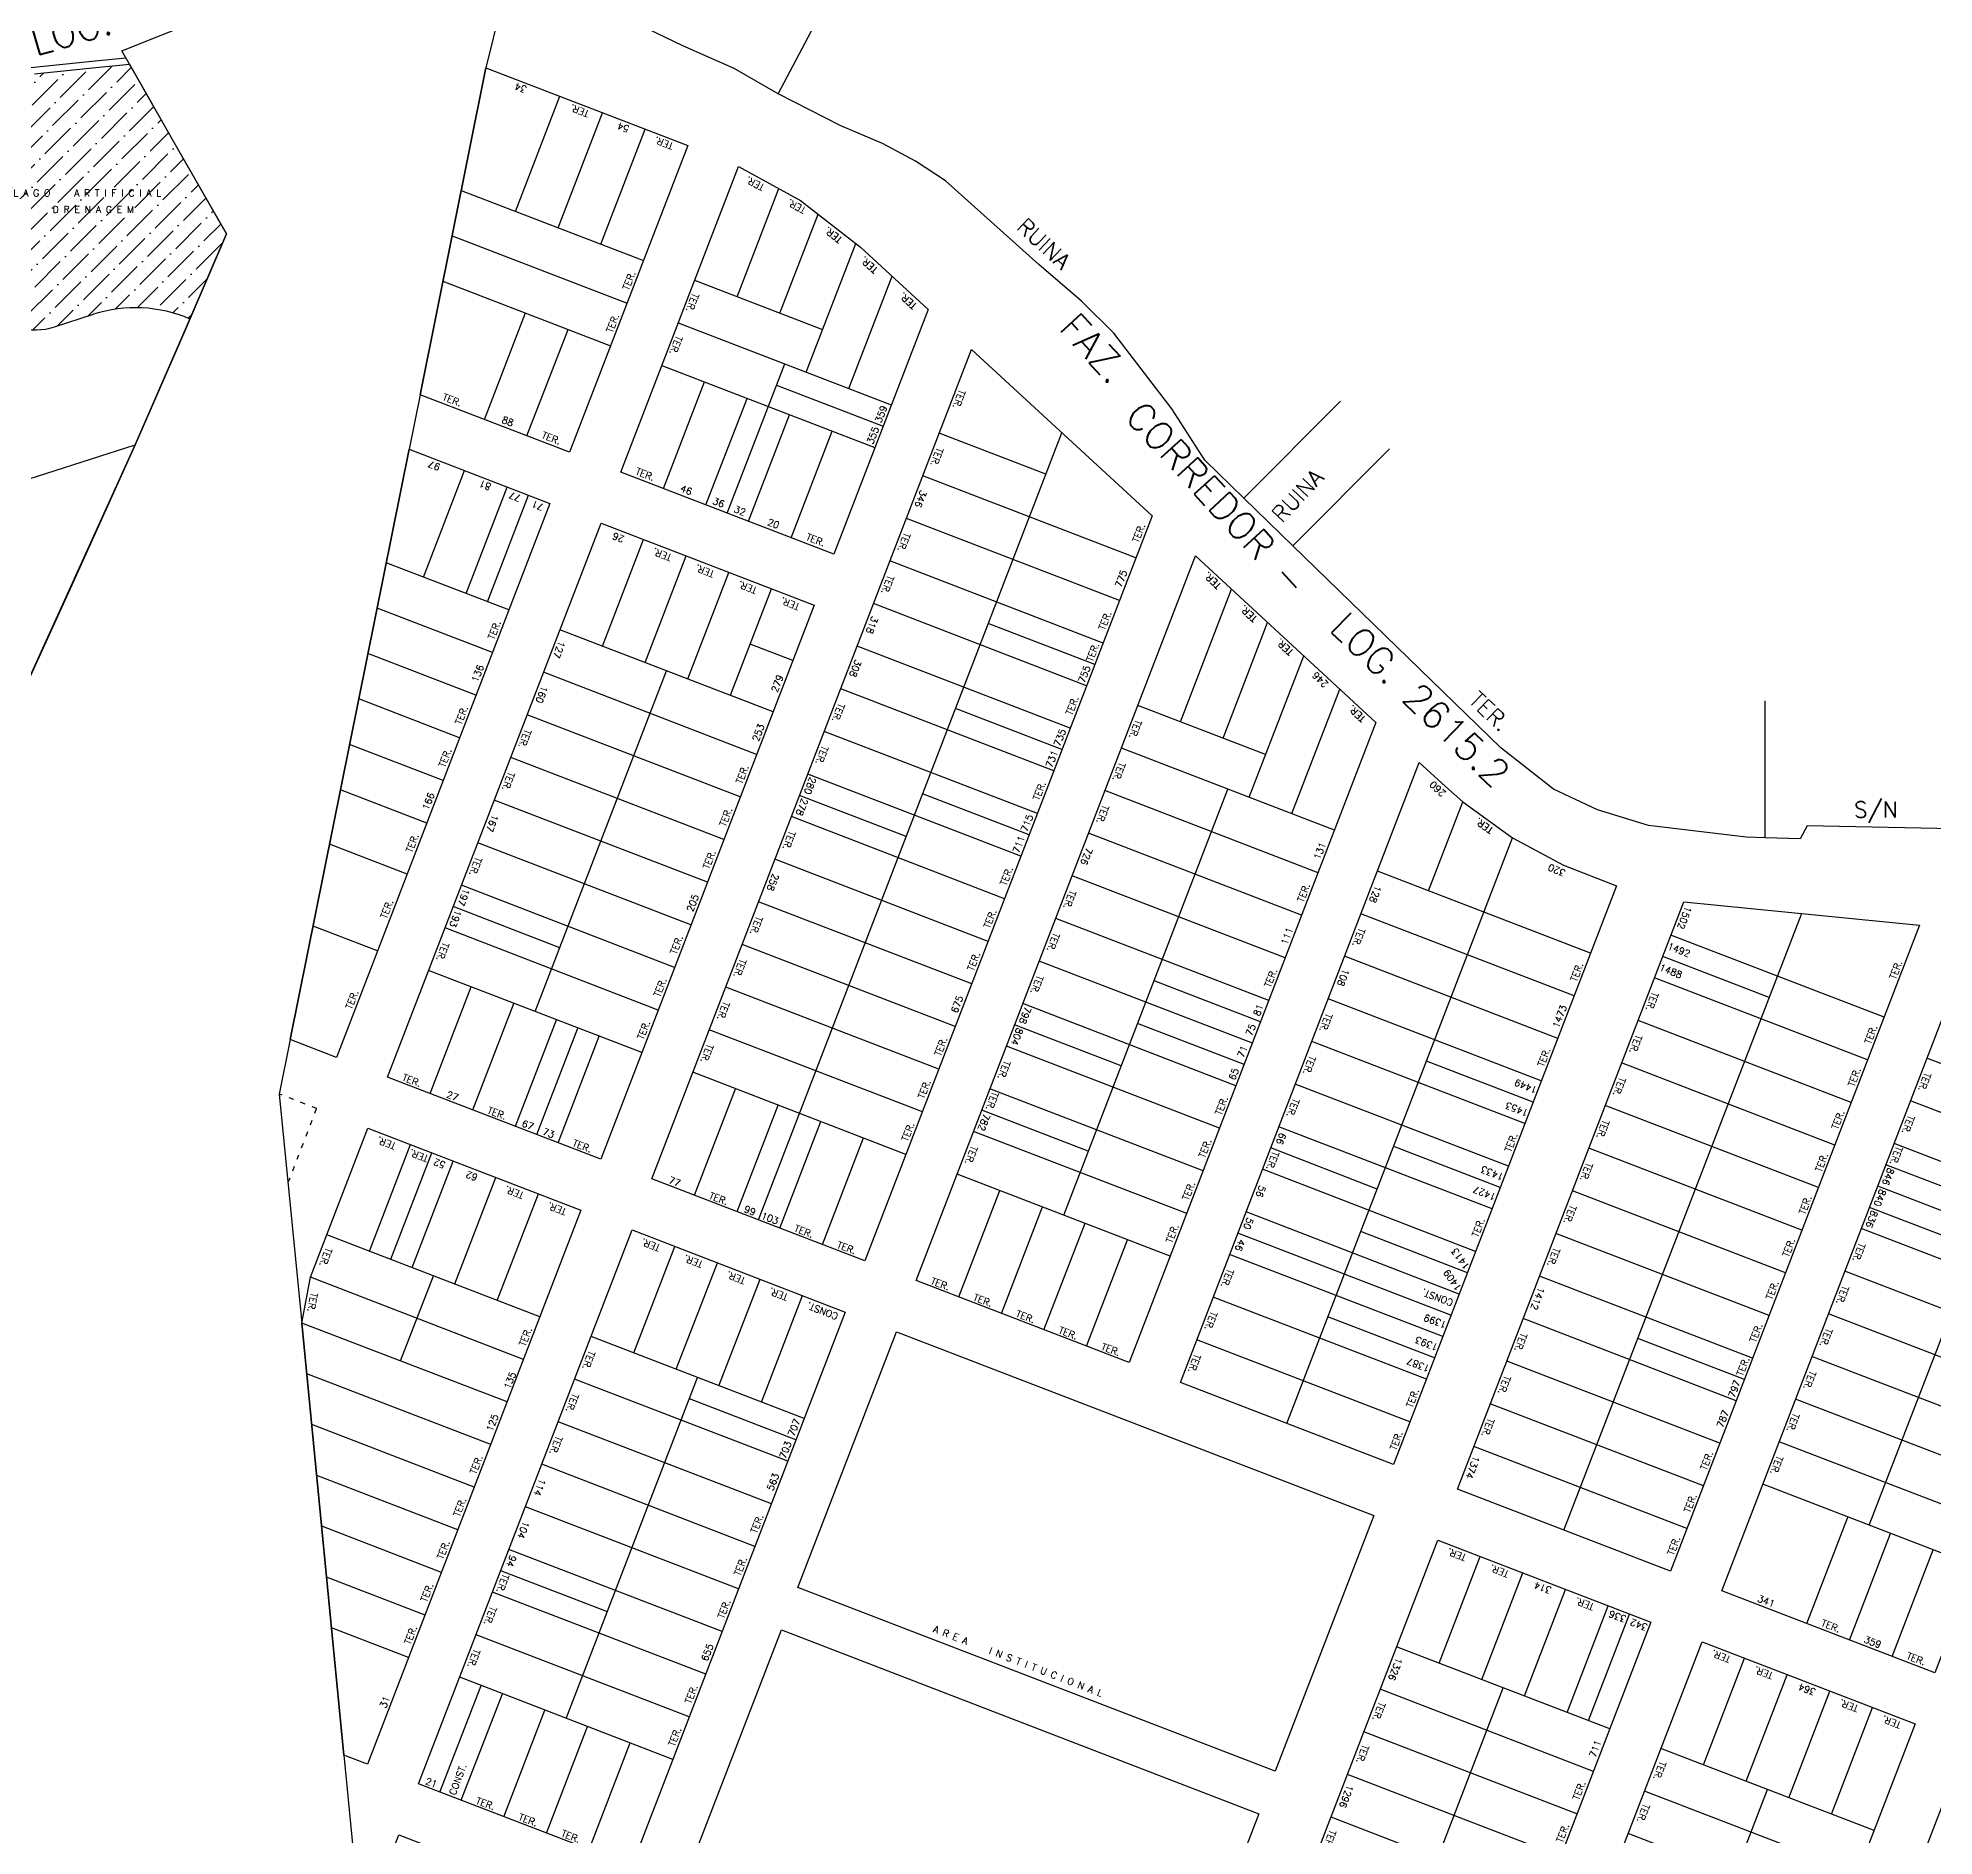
# Model space of a CAD drawing. Extents: x 714896 to 749292, y 8417558 to 8447149.
# Drawn here: x 742851.7 to 743266.8, y 8427299.5 to 8427693.3 of the extents above; entities that cross this region are included whole.
import ezdxf

# ---------------------------------------------------------------- set-up
doc = ezdxf.new("R2010")
doc.units = 0
doc.header["$MEASUREMENT"] = 0
doc.linetypes.add('ACAD_ISO03W100', pattern=[30, 12, -18])
for name, color, linetype in [('LOTE', 7, 'CONTINUOUS'), ('MEIO_FIO', 24, 'CONTINUOUS'), ('NUM-PORTA', 7, 'CONTINUOUS'), ('QUADRA', 6, 'CONTINUOUS'), ('REFERENCIA', 7, 'CONTINUOUS'), ('TEXTO', 7, 'CONTINUOUS'), ('TEXTODERUA', 3, 'CONTINUOUS')]:
    doc.layers.add(name, color=color, linetype=linetype)
doc.styles.add('ROMANS', font='ROMANS.SHX', dxfattribs={"height": 1.5})
doc.styles.add('ROMANS8', font='ROMANS.SHX', dxfattribs={"height": 8})

msp = doc.modelspace()

# ---------------------------------------------------------------- hatches: boundary and pattern name
at = {"layer": 'REFERENCIA'}
h = msp.add_hatch(dxfattribs=at)
h.set_pattern_fill('ANSI36,_O', color=256)
h.set_pattern_definition([(45.00000601, (0, 0), (1.6837973752, 6.1739262598), [7.9375, -1.5875, 0, -1.5875])])
h.paths.add_polyline_path([(742871.7, 8427687.56), (742850.89, 8427685.44, -0.114675), (742848.37, 8427672.09), (742838.2, 8427649.03, 0.646853), (742855.29, 8427630.05), (742863.85, 8427632.8, -0.1818), (742884.94, 8427631.76), (742892.92, 8427650.41)])
h.paths.add_polyline_path([(742880.48, 8427665.79), (742877.51, 8427670.99), (742874.82, 8427669.46), (742877.79, 8427664.25)], flags=24)
h.paths.add_polyline_path([(742849.73, 8427682.67), (742855.69, 8427683.28), (742855.38, 8427686.36), (742849.41, 8427685.75)], flags=9)

# ---------------------------------------------------------------- linework, layer by layer
at = {"layer": 'LOTE', "color": 7}
for p, q in [((743013.7, 8427681.05, 548.13), (743027.73, 8427707.56, 527.07)), ((742956.24, 8427655.33), (742965.95, 8427680.53)), ((742965.58, 8427651.74), (742975.29, 8427676.94)), ((742974.91, 8427648.14), (742984.61, 8427673.34)), ((742944.34, 8427659.92), (742984.24, 8427644.55)), ((743004.77, 8427636.64), (743013.89, 8427660.31)), ((743014.1, 8427633.05), (743022.46, 8427654.74)), ((742942.34, 8427649.97), (742980.64, 8427635.22)), ((743019.84, 8427620.12), (743030.7, 8427648.32)), ((742940.34, 8427640.03), (742977.05, 8427625.89)), ((742995.44, 8427640.24), (743023.43, 8427629.45)), ((743029.17, 8427616.52), (743038.65, 8427641.13)), ((742949.4, 8427609.75), (742958.39, 8427633.08)), ((742991.84, 8427630.9), (743038.5, 8427612.93)), ((742958.73, 8427606.15), (742967.72, 8427629.48)), ((743002.59, 8427589.26), (743015.17, 8427621.92)), ((742988.25, 8427621.57), (743034.9, 8427603.6)), ((742988.59, 8427594.65), (742997.58, 8427617.98)), ((742997.92, 8427591.05), (743006.91, 8427614.38)), ((743013.37, 8427617.25), (743036.7, 8427608.26)), ((743115.65, 8427592.55, 548.13), (743136.82, 8427613.8, 537.6)), ((743007.25, 8427587.46), (743016.24, 8427610.79)), ((743009.4, 8427434.46), (743075.81, 8427606.85)), ((743016.59, 8427583.86), (743025.57, 8427607.19)), ((743072.31, 8427597.76), (743048.98, 8427606.75)), ((742843.83, 8427594.86), (742872.99, 8427604.22)), ((743126.4, 8427582.1, 548.13), (743147.58, 8427603.35, 537.6)), ((742936.1, 8427575.22), (742945.09, 8427598.55)), ((743092.04, 8427579.44), (743045.38, 8427597.42)), ((742945.43, 8427571.63), (742954.42, 8427594.95)), ((742950.1, 8427569.83), (742959.08, 8427593.16)), ((743088.45, 8427570.11), (743041.79, 8427588.09)), ((742975.29, 8427560.12), (742984.28, 8427583.45)), ((742954.76, 8427568.03), (742927.92, 8427578.37)), ((742984.62, 8427556.53), (742993.61, 8427579.86)), ((742993.95, 8427552.93), (743002.94, 8427576.26)), ((743084.85, 8427560.78), (743038.19, 8427578.76)), ((743003.29, 8427549.34), (743012.27, 8427572.67)), ((743101.79, 8427543.54), (743112.97, 8427572.57)), ((742951.17, 8427558.7), (742925.91, 8427568.43)), ((743081.26, 8427551.45), (743034.6, 8427569.42)), ((743083.05, 8427556.12), (743059.73, 8427565.1)), ((743111.12, 8427539.95), (743120.88, 8427565.28)), ((743012.62, 8427545.74), (742965.96, 8427563.72)), ((743016.93, 8427556.94), (743007.6, 8427560.54)), ((743077.66, 8427542.12), (743031, 8427560.09)), ((742947.57, 8427549.37), (742923.91, 8427558.48)), ((743116.85, 8427527.02), (743128.78, 8427557.99)), ((742960.53, 8427480.08), (742989.29, 8427554.73)), ((743009.02, 8427536.41), (742962.36, 8427554.39)), ((742943.98, 8427540.04), (742921.91, 8427548.54)), ((743074.07, 8427532.79), (743027.41, 8427550.76)), ((743126.19, 8427523.43), (743136.69, 8427550.69)), ((743229.81, 8427518.15, 548.13), (743229.78, 8427548.15, 537.6)), ((743005.43, 8427527.08), (742958.77, 8427545.05)), ((743075.86, 8427537.45), (743052.54, 8427546.44)), ((743120.45, 8427536.35), (743092.45, 8427547.14)), ((743070.47, 8427523.46), (743023.81, 8427541.43)), ((742940.38, 8427530.7), (742919.9, 8427538.59)), ((743001.83, 8427517.75), (742955.17, 8427535.72)), ((743135.52, 8427519.83), (743088.86, 8427537.8)), ((743066.88, 8427514.12), (743020.22, 8427532.1)), ((742936.79, 8427521.37), (742917.9, 8427528.65)), ((743041.75, 8427518.44), (743018.42, 8427527.43)), ((743068.67, 8427518.79), (743045.35, 8427527.78)), ((743076.24, 8427435.5), (743112.19, 8427528.82)), ((743131.92, 8427510.5), (743085.26, 8427528.47)), ((742998.24, 8427508.42), (742951.58, 8427526.39)), ((743063.28, 8427504.79), (743016.63, 8427522.77)), ((743156.12, 8427506.54), (743163.62, 8427526.03)), ((743128.33, 8427501.17), (743081.67, 8427519.14)), ((743125.11, 8427389.89), (743174.51, 8427518.13)), ((742932.47, 8427510.18), (742915.5, 8427516.71)), ((742994.64, 8427499.09), (742947.99, 8427517.06)), ((743059.69, 8427495.46), (743013.03, 8427513.43)), ((743191.58, 8427492.88), (743144.92, 8427510.85)), ((742991.05, 8427489.75), (742944.39, 8427507.73)), ((743124.73, 8427491.84), (743078.08, 8427509.81)), ((742965.92, 8427494.07), (742942.59, 8427503.06)), ((743056.09, 8427486.13), (743009.44, 8427504.1)), ((743187.98, 8427483.55), (743141.32, 8427501.52)), ((742926, 8427493.38), (742911.89, 8427498.81)), ((742987.45, 8427480.42), (742940.8, 8427498.4)), ((743121.14, 8427482.5), (743074.48, 8427500.48)), ((743185.76, 8427366.52), (743237.74, 8427501.44)), ((743052.5, 8427476.8), (743005.84, 8427494.77)), ((743255.83, 8427478.84), (743209.17, 8427496.82)), ((742983.86, 8427471.09), (742937.2, 8427489.06)), ((743117.54, 8427473.17), (743070.89, 8427491.15)), ((743184.39, 8427474.21), (743137.73, 8427492.19)), ((743230.7, 8427483.16), (743207.37, 8427492.15)), ((742937.55, 8427462.14), (742946.53, 8427485.47)), ((743048.9, 8427467.47), (743002.25, 8427485.44)), ((743119.34, 8427477.84), (743096.01, 8427486.83)), ((743252.23, 8427469.51), (743205.57, 8427487.48)), ((742946.88, 8427458.55), (742955.86, 8427481.88)), ((743113.95, 8427463.84), (743067.29, 8427481.82)), ((743180.79, 8427464.88), (743134.13, 8427482.86)), ((742956.21, 8427454.95), (742965.2, 8427478.28)), ((743088.82, 8427468.16), (743065.49, 8427477.15)), ((743115.75, 8427468.51), (743092.42, 8427477.49)), ((743248.64, 8427460.18), (743201.98, 8427478.15)), ((742960.87, 8427453.15), (742969.86, 8427476.48)), ((742965.54, 8427451.36), (742974.53, 8427474.69)), ((743045.31, 8427458.13), (742998.65, 8427476.11)), ((743110.35, 8427454.51), (743063.7, 8427472.48)), ((743177.2, 8427455.55), (743130.54, 8427473.52)), ((743178.99, 8427460.22), (743155.66, 8427469.2)), ((743245.04, 8427450.85), (743198.38, 8427468.82)), ((743252.61, 8427367.56), (743292.15, 8427470.21)), ((743311.88, 8427451.89), (743265.23, 8427469.86)), ((743041.71, 8427448.8), (742995.06, 8427466.78)), ((743173.6, 8427446.22), (743126.94, 8427464.19)), ((742995.4, 8427439.85), (743004.39, 8427463.18)), ((743106.76, 8427445.18), (743060.1, 8427463.15)), ((743308.29, 8427442.56), (743261.63, 8427460.53)), ((743004.73, 8427436.26), (743013.72, 8427459.59)), ((743014.06, 8427432.66), (743023.05, 8427455.99)), ((743081.63, 8427449.5), (743058.3, 8427458.49)), ((743241.45, 8427441.52), (743194.79, 8427459.49)), ((743023.4, 8427429.07), (743032.38, 8427452.4)), ((743103.16, 8427435.85), (743056.51, 8427453.82)), ((743170.01, 8427436.89), (743123.35, 8427454.86)), ((742924.24, 8427427.61), (742933.23, 8427450.94)), ((742928.91, 8427425.82), (742937.9, 8427449.15)), ((743144.88, 8427441.21), (743121.55, 8427450.2)), ((743171.8, 8427441.55), (743148.48, 8427450.54)), ((743237.85, 8427432.18), (743191.19, 8427450.16)), ((743304.69, 8427433.23), (743258.04, 8427451.2)), ((742933.58, 8427424.02), (742942.56, 8427447.35)), ((742942.91, 8427420.42), (742951.89, 8427443.75)), ((743099.57, 8427426.52), (743052.91, 8427444.49)), ((743166.41, 8427427.56), (743119.75, 8427445.53)), ((743279.57, 8427437.55), (743256.24, 8427446.53)), ((742952.24, 8427416.83), (742961.23, 8427440.16)), ((743053.26, 8427417.57), (743062.24, 8427440.89)), ((743234.26, 8427422.85), (743187.6, 8427440.83)), ((743301.1, 8427423.89), (743254.44, 8427441.87)), ((743062.59, 8427413.97), (743071.57, 8427437.3)), ((743162.82, 8427418.22), (743116.16, 8427436.2)), ((743275.97, 8427428.22), (743252.64, 8427437.2)), ((742961.57, 8427413.24), (742914.91, 8427431.21)), ((743071.92, 8427410.38), (743080.91, 8427433.7)), ((743161.02, 8427413.56), (743114.36, 8427431.53)), ((743164.61, 8427422.89), (743141.29, 8427431.88)), ((743230.66, 8427413.52), (743184, 8427431.5)), ((743297.5, 8427414.56), (743250.85, 8427432.54)), ((742982.1, 8427405.33), (742991.09, 8427428.66)), ((743081.25, 8427406.78), (743090.24, 8427430.11)), ((743159.22, 8427408.89), (743112.56, 8427426.87)), ((742991.43, 8427401.73), (743000.42, 8427425.06)), ((743293.91, 8427405.23), (743247.25, 8427423.21)), ((742957.98, 8427403.9), (742911.32, 8427421.88)), ((742931.05, 8427403.56), (742938.24, 8427422.22)), ((743000.76, 8427398.14), (743009.75, 8427421.47)), ((743227.07, 8427404.19), (743180.41, 8427422.16)), ((743010.09, 8427394.54), (743019.08, 8427417.87)), ((743155.63, 8427399.56), (743108.97, 8427417.54)), ((742954.38, 8427394.57), (742909.47, 8427411.87)), ((743157.42, 8427404.23), (743134.1, 8427413.21)), ((743223.47, 8427394.86), (743176.81, 8427412.83)), ((743290.31, 8427395.9), (743243.66, 8427413.87)), ((743019.43, 8427390.95), (742972.77, 8427408.92)), ((743152.03, 8427390.23), (743105.38, 8427408.2)), ((743225.27, 8427399.52), (743201.94, 8427408.51)), ((743219.88, 8427385.53), (743173.22, 8427403.5)), ((743286.72, 8427386.57), (743240.06, 8427404.54)), ((742950.79, 8427385.24), (742910.55, 8427400.74)), ((742967.34, 8427325.28), (742996.1, 8427399.93)), ((743015.83, 8427381.62), (742969.17, 8427399.59)), ((743017.63, 8427386.28), (742994.3, 8427395.27)), ((743216.28, 8427376.2), (743169.62, 8427394.17)), ((743283.12, 8427377.24), (743236.47, 8427395.21)), ((742947.19, 8427375.91), (742911.63, 8427389.61)), ((743012.24, 8427372.28), (742965.58, 8427390.26)), ((743279.53, 8427367.9), (743232.87, 8427385.88)), ((743212.69, 8427366.86), (743166.03, 8427384.84)), ((742943.6, 8427366.58), (742912.71, 8427378.48)), ((743008.64, 8427362.95), (742961.98, 8427380.93)), ((743275.94, 8427358.57), (743229.28, 8427376.55)), ((743005.05, 8427353.62), (742958.39, 8427371.6)), ((743238.95, 8427346.03), (743247.94, 8427369.36)), ((742940, 8427357.25), (742913.79, 8427367.34)), ((743248.29, 8427342.43), (743257.27, 8427365.76)), ((743001.45, 8427344.29), (742954.79, 8427362.26)), ((743158.47, 8427337.38), (743167.45, 8427360.71)), ((743257.62, 8427338.84), (743266.6, 8427362.17)), ((742976.33, 8427348.61), (742953, 8427357.6)), ((743167.8, 8427333.79), (743176.78, 8427357.12)), ((742936.41, 8427347.91), (742914.87, 8427356.21)), ((742997.86, 8427334.96), (742951.2, 8427352.93)), ((743177.13, 8427330.2), (743186.12, 8427353.52)), ((743186.46, 8427326.6), (743195.45, 8427349.93)), ((743191.13, 8427324.8), (743200.11, 8427348.13)), ((742932.81, 8427338.58), (742915.95, 8427345.08)), ((742994.26, 8427325.63), (742947.6, 8427343.6)), ((743195.79, 8427323.01), (743149.13, 8427340.98)), ((743216.32, 8427315.1), (743225.31, 8427338.43)), ((742939.69, 8427309.14), (742948.68, 8427332.47)), ((742990.67, 8427316.3), (742944.01, 8427334.27)), ((743134.72, 8427234.01), (743172.46, 8427331.99)), ((743192.2, 8427313.67), (743145.54, 8427331.65)), ((743225.65, 8427311.5), (743234.64, 8427334.83)), ((742944.35, 8427307.35), (742953.34, 8427330.67)), ((743234.98, 8427307.91), (743243.97, 8427331.24)), ((743244.32, 8427304.31), (743253.3, 8427327.64)), ((742953.69, 8427303.75), (742962.67, 8427327.08)), ((742963.02, 8427300.16), (742972, 8427323.48)), ((742972.35, 8427296.56), (742981.34, 8427319.89)), ((743188.6, 8427304.34), (743141.94, 8427322.32)), ((743253.65, 8427300.72), (743206.99, 8427318.69)), ((743185.01, 8427295.01), (743138.35, 8427312.99)), ((743192.57, 8427211.72), (743230.32, 8427309.7)), ((743250.05, 8427291.39), (743203.4, 8427309.36)), ((743181.41, 8427285.68), (743134.76, 8427303.65)), ((743246.46, 8427282.05), (743199.8, 8427300.03))]:
    msp.add_line(p, q, dxfattribs=at)
at = {"layer": 'LOTE', "color": 7, "linetype": 'ACAD_ISO03W100', "ltscale": 0.09}
msp.add_lwpolyline([(742906.48, 8427442.69), (742912.7, 8427458.85), (742904.48, 8427462.02)], dxfattribs=at)
at = {"layer": 'MEIO_FIO'}
msp.add_lwpolyline([(742794.87, 8427616.45), (742804.15, 8427637.49), (742799.58, 8427639.51), (742817.94, 8427681.15), (742818.15, 8427681.57), (742818.4, 8427681.95), (742818.65, 8427682.26), (742818.98, 8427682.59), (742819.29, 8427682.86), (742819.6, 8427683.08), (742819.95, 8427683.28), (742820.32, 8427683.45), (742820.72, 8427683.6), (742821.06, 8427683.69), (742821.47, 8427683.76), (742826.25, 8427684.32), (742835.15, 8427685.34), (742850.74, 8427686.93), (742864.21, 8427688.3), (742870.88, 8427688.98)], dxfattribs=at)
at = {"layer": 'QUADRA', "color": 6}
for points in [[(742842.62, 8427537.47), (742872.99, 8427604.22), (742884.94, 8427631.76), (742892.92, 8427650.41), (742883.54, 8427666.83), (742871.7, 8427687.56), (742870.02, 8427690.5), (742896.27, 8427700.9)], [(743270.97, 8427520.11), (743239, 8427520.74), (743237.48, 8427517.93), (743229.81, 8427518.15), (743225.67, 8427518.27), (743204.25, 8427520.85), (743193.11, 8427524.28), (743183.47, 8427528.79), (743171.95, 8427537.81), (743126.4, 8427582.1), (743115.65, 8427592.55), (743107.13, 8427600.82), (743099.94, 8427612.06), (743087.23, 8427628.67), (743080.1, 8427635.66), (743070.79, 8427643.67), (743050.36, 8427662.02), (743043.81, 8427666.33), (743036.56, 8427670.22), (743027.43, 8427674.03), (743013.7, 8427681.05), (743004.11, 8427686.63), (742992.89, 8427691.61), (742973.62, 8427700.85)], [(742952.92, 8427699.74), (742949.75, 8427686.77), (742935.33, 8427615.17), (742932.92, 8427603.23), (742906.88, 8427473.95), (742904.48, 8427462.02), (742909.47, 8427411.87), (742918.66, 8427317.25), (742922.44, 8427278.28), (742926.66, 8427234.8), (742899.41, 8427172.49), (742899.41, 8427172.49), (742863.51, 8427186.32), (742680.24, 8427175.26)]]:
    msp.add_lwpolyline(points, dxfattribs=at)
at = {"layer": 'QUADRA'}
msp.add_lwpolyline([(742850.89, 8427685.44), (742864.36, 8427686.81), (742871.7, 8427687.56), (742881.74, 8427669.97), (742892.92, 8427650.41), (742883.9, 8427629.33), (742872.99, 8427604.22), (742859.06, 8427573.49), (742842.62, 8427537.47)], dxfattribs=at)
at = {"layer": 'QUADRA', "color": 6}
for points in [[(742949.75, 8427686.77), (742993.94, 8427669.74), (742968.06, 8427602.56), (742935.33, 8427615.17), (742949.75, 8427686.77)], [(742979.26, 8427598.24), (743005.04, 8427665.16), (743018.64, 8427657.71), (743031.74, 8427647.5), (743046.55, 8427633.84), (743025.92, 8427580.27), (742979.26, 8427598.24)], [(742986.07, 8427443.45), (743056.04, 8427625.09), (743095.58, 8427588.62), (743032.73, 8427425.47), (742986.07, 8427443.45)], [(742932.92, 8427603.23), (742963.75, 8427591.36), (742917.02, 8427470.05), (742906.88, 8427473.95), (742932.92, 8427603.23)], [(742928.21, 8427465.74), (742974.95, 8427587.05), (743021.6, 8427569.07), (742974.87, 8427447.76), (742928.21, 8427465.74)], [(743105.06, 8427579.87), (743144.6, 8427543.4), (743090.58, 8427403.19), (743043.92, 8427421.16), (743105.06, 8427579.87)], [(743197.24, 8427507.59), (743148.44, 8427380.9), (743101.78, 8427398.87), (743154.09, 8427534.65), (743159.81, 8427529.37), (743163.62, 8427526.03), (743174.51, 8427518.13), (743185.64, 8427512.11), (743197.24, 8427507.59)], [(743263.58, 8427498.97), (743209.09, 8427357.53), (743162.44, 8427375.51), (743211.97, 8427504.1), (743263.58, 8427498.97)], [(743325.42, 8427487.02), (743266.95, 8427335.24), (743220.29, 8427353.22), (743275.98, 8427497.78), (743281.01, 8427497.3), (743295.35, 8427495.22), (743309.48, 8427491.76), (743325.42, 8427487.02)], [(742909.47, 8427411.87), (742911.32, 8427421.88), (742923.9, 8427454.54), (742970.56, 8427436.56), (742923.83, 8427315.25), (742918.66, 8427317.25), (742909.47, 8427411.87)]]:
    msp.add_lwpolyline(points, close=True, dxfattribs=at)
at = {"layer": 'QUADRA', "linetype": 'CONTINUOUS'}
for points in [[(742981.68, 8427292.97), (742935.02, 8427310.94), (742981.76, 8427432.25), (743028.41, 8427414.28), (742981.68, 8427292.97)], [(743122.56, 8427313.71), (743018.04, 8427353.97), (743039.61, 8427409.96), (743144.12, 8427369.7), (743122.56, 8427313.71)], [(743204.78, 8427346.33), (743158.05, 8427225.02), (743111.39, 8427243), (743158.12, 8427364.31), (743204.78, 8427346.33)], [(743118.96, 8427304.38), (743097.39, 8427248.39), (742992.88, 8427288.65), (743014.45, 8427344.64), (743118.96, 8427304.38)], [(743262.63, 8427324.05), (743215.9, 8427202.74), (743169.24, 8427220.71), (743215.98, 8427342.02), (743262.63, 8427324.05)], [(743320.49, 8427301.76), (743273.76, 8427180.45), (743227.1, 8427198.42), (743273.83, 8427319.73), (743320.49, 8427301.76)], [(742930.71, 8427299.74), (742977.37, 8427281.77), (742930.63, 8427160.46), (742899.41, 8427172.49), (742926.66, 8427234.8), (742922.44, 8427278.28), (742930.71, 8427299.74)]]:
    msp.add_lwpolyline(points, close=True, dxfattribs=at)
at = {"layer": 'REFERENCIA'}
msp.add_line((742855.29, 8427630.05), (742863.82, 8427632.79), dxfattribs=at)
for centre, radius, start, end in [((742851.01, 8427643.38), 14, 156.2071, 287.7948), ((742873.01, 8427604.23), 30, 66.5794, 107.8447)]:
    msp.add_arc(centre, radius, start, end, dxfattribs=at)

# ---------------------------------------------------------------- texts
at = {"layer": 'NUM-PORTA', "color": 7, "style": 'ROMANS'}
for s, height, rotation, p in [('34', 1.5, 158.8395, (742958.82, 8427682.61, 272.47)), ('54', 1.5, 158.8395, (742981.27, 8427673.96, 272.47)), ('88', 1.5, 338.8395, (742953.06, 8427609.11, 272.47)), ('359', 1.5, 68.8395, (743036.27, 8427608.86, 272.47)), ('355', 1.5, 68.8395, (743034.47, 8427604.2, 272.47)), ('97', 1.5, 158.8395, (742939.89, 8427599.88, 272.47)), ('81', 1.5, 158.8395, (742951.04, 8427595.59, 272.47)), ('77', 1.5, 158.8395, (742957.57, 8427593.07, 272.47)), ('46', 1.5, 338.8395, (742992.14, 8427594.06, 272.47)), ('346', 1.5, 249.3058, (743044.92, 8427594.43, 272.47)), ('71', 1.5, 158.8395, (742962.55, 8427591.15, 272.47)), ('36', 1.5, 338.8395, (742999.22, 8427591.33, 272.47)), ('32', 1.5, 338.8395, (743003.87, 8427589.54, 272.47)), ('26', 1.5, 158.8395, (742980.21, 8427584.12, 272.47)), ('20', 1.5, 338.8395, (743011.22, 8427586.71, 272.47)), ('775', 1.5, 68.8395, (743088.82, 8427572.81, 272.47)), ('318', 1.5, 249.3058, (743034.27, 8427566.8, 272.47)), ('127', 1.5, 249.3058, (742965.74, 8427561.4, 272.47)), ('136', 1.5, 68.8395, (742947.95, 8427552.07, 272.47)), ('308', 1.5, 249.3058, (743030.62, 8427557.32, 272.47)), ('755', 1.5, 68.8395, (743080.76, 8427551.9, 272.47)), ('279', 1.5, 68.8395, (743013.54, 8427549.88, 272.47)), ('246', 1.5, 136.0658, (743134.31, 8427551.95, 272.47)), ('160', 1.5, 249.3058, (742961.96, 8427551.57, 272.47)), ('253', 1.5, 68.8395, (743009.4, 8427539.11, 272.47)), ('735', 1.5, 68.8395, (743075.41, 8427538.01, 272.47)), ('731', 1.5, 68.8395, (743073.62, 8427533.35, 272.47)), ('280', 1.5, 249.3058, (743020.71, 8427531.6, 272.47)), ('166', 1.5, 68.8395, (742937.16, 8427524.07, 272.47)), ('278', 1.5, 249.3058, (743018.92, 8427526.93, 272.47)), ('260', 1.5, 136.9611, (743160.02, 8427528.07, 272.47)), ('S/N', 3.5, 359.8578, (743249.24, 8427522.57)), ('167', 1.5, 249.3058, (742951.12, 8427523.4, 272.47)), ('715', 1.5, 68.8395, (743068.2, 8427519.28, 272.47)), ('711', 1.5, 68.8395, (743066.4, 8427514.62, 272.47)), ('726', 1.5, 249.3058, (743081.21, 8427516.15, 272.47)), ('131', 1.5, 68.8395, (743132.3, 8427513.2, 272.47)), ('258', 1.5, 249.3058, (743012.57, 8427510.45, 272.47)), ('320', 1.5, 156.9911, (743186.23, 8427510.97, 272.47)), ('197', 1.5, 249.3058, (742944.86, 8427507.17, 272.47)), ('128', 1.5, 249.3058, (743144.45, 8427507.86, 272.47)), ('193', 1.5, 249.3058, (742943.06, 8427502.5, 272.47)), ('205', 1.5, 68.8395, (742995.02, 8427501.79, 272.47)), ('1502', 1.5, 249.3058, (743212.35, 8427503.3, 272.47)), ('111', 1.5, 68.8395, (743125.11, 8427494.54, 272.47)), ('1492', 1.5, 338.8988, (743208.27, 8427493.81, 272.47)), ('1488', 1.5, 338.8988, (743206.48, 8427489.15, 272.47)), ('108', 1.5, 249.3058, (743137.41, 8427489.58, 272.47)), ('675', 1.5, 68.8395, (743052.92, 8427479.61, 272.47)), ('798', 1.5, 249.3058, (743067.79, 8427481.32, 272.47)), ('81', 1.5, 68.8395, (743119.1, 8427478.93, 272.47)), ('1473', 1.5, 69.3058, (743184.61, 8427476.32, 272.47)), ('75', 1.5, 68.8395, (743117.43, 8427474.6, 272.47)), ('804', 1.5, 249.3058, (743065.99, 8427476.65, 272.47)), ('71', 1.5, 68.8395, (743115.6, 8427469.85, 272.47)), ('65', 1.5, 68.8395, (743113.7, 8427464.91, 272.47)), ('1449', 1.5, 158.3898, (743180.06, 8427463.48, 272.47)), ('27', 1.5, 339.3058, (742940.96, 8427461.33, 272.47)), ('1453', 1.5, 158.3898, (743178.11, 8427458.43, 272.47)), ('67', 1.5, 339.3058, (742957.45, 8427454.98, 272.47)), ('782', 1.5, 249.3058, (743058.77, 8427457.91, 272.47)), ('73', 1.5, 339.3058, (742961.99, 8427453.23, 272.47)), ('66', 1.5, 249.3058, (743123.59, 8427453.7, 272.47)), ('52', 1.5, 158.8395, (742941.04, 8427447.03, 272.47)), ('62', 1.5, 158.8395, (742948.12, 8427444.3, 272.47)), ('77', 1.5, 339.3058, (742989.58, 8427442.6, 272.47)), ('1433', 1.5, 158.3898, (743172.72, 8427444.43, 272.47)), ('846', 1.5, 249.3058, (743256.72, 8427446, 272.47)), ('56', 1.5, 249.3058, (743119.14, 8427442.16, 272.47)), ('1427', 1.5, 158.3898, (743171.03, 8427440.04, 272.47)), ('840', 1.5, 249.3058, (743254.92, 8427441.33, 272.47)), ('99', 1.5, 339.3058, (743006.09, 8427436.24, 272.47)), ('103', 1.5, 339.3058, (743009.86, 8427434.79, 272.47)), ('836', 1.5, 249.3058, (743253.12, 8427436.67, 272.47)), ('50', 1.5, 249.3058, (743116.42, 8427435.1, 272.47)), ('46', 1.5, 249.3058, (743114.59, 8427430.34, 272.47)), ('1413', 1.5, 125.5028, (743165.23, 8427424.25, 272.47)), ('1409', 1.5, 125.5028, (743163.44, 8427419.58, 272.47)), ('1412', 1.5, 249.3058, (743180.22, 8427419.9, 272.47)), ('1399', 1.5, 159.5918, (743160.22, 8427412.06, 272.47)), ('1393', 1.5, 158.3898, (743158.34, 8427407.11, 272.47)), ('1387', 1.5, 158.3898, (743156.54, 8427402.44, 272.47)), ('135', 1.48, 68.6166, (742955.01, 8427397.25, -272.47)), ('797', 1.5, 69.3058, (743223.08, 8427395.38, 272.47)), ('125', 1.5, 68.8395, (742951.16, 8427387.94, 272.47)), ('707', 1.5, 68.8395, (743017.2, 8427386.89, 272.47)), ('787', 1.5, 69.3058, (743220.56, 8427388.81, 272.47)), ('703', 1.5, 68.8395, (743015.32, 8427382.01, 272.47)), ('1374', 1.5, 249.3058, (743165.98, 8427382.92, 272.47)), ('114', 1.5, 249.3058, (742961.52, 8427377.94, 272.47)), ('563', 1.5, 68.8395, (743012.61, 8427374.98, 272.47)), ('104', 1.5, 249.3058, (742957.92, 8427368.61, 272.47)), ('94', 1.5, 249.3058, (742955.06, 8427361.17, 272.47)), ('314', 1.5, 159.3058, (743183.19, 8427353.92, 272.47)), ('341', 1.5, 339.3058, (743227.98, 8427350.94, 272.47)), ('336', 1.5, 159.3058, (743199.55, 8427347.62, 272.47)), ('342', 1.5, 159.3058, (743204.22, 8427345.82, 272.47)), ('655', 1.5, 68.8395, (742998.23, 8427337.66, 272.47)), ('359', 1.5, 339.3058, (743251.27, 8427341.97, 272.47)), ('1326', 1.5, 249.3058, (743149.06, 8427338.74, 272.47)), ('364', 1.5, 159.3058, (743241.04, 8427331.63, 272.47)), ('31', 1.5, 68.8395, (742927.84, 8427327.4, 272.47)), ('711', 1.5, 69.3058, (743192.63, 8427316.58, 272.47)), ('21', 1.5, 339.3058, (742936.34, 8427310.94, 272.47)), ('1296', 1.5, 249.3058, (743138.33, 8427310.87, 272.47))]:
    msp.add_text(s, height=height, rotation=rotation, dxfattribs=at).set_placement(p)
at = {"layer": 'TEXTO', "color": 7, "style": 'ROMANS'}
for s, rotation, p in [('TER.', 158.8395, (742972.49, 8427677.34, 272.47)), ('TER.', 158.8395, (742990.94, 8427670.23, 272.47)), ('TER.', 151.9969, (743010.89, 8427661.09, 272.47)), ('TER.', 151.9969, (743019.98, 8427656.11, 272.47)), ('TER.', 141.0904, (743027.9, 8427649.43, 272.47)), ('TER.', 137.406, (743035.72, 8427642.73, 272.47)), ('TER.', 68.8395, (742981.02, 8427637.92, 272.47)), ('TER.', 248.8395, (742995.02, 8427637.57, 272.47)), ('TER.', 137.406, (743044.22, 8427634.88, 272.47)), ('TER.', 68.8395, (742977.42, 8427628.59, 272.47)), ('TER.', 248.8395, (742991.42, 8427628.24, 272.47)), ('TER.', 338.8395, (742940.11, 8427614.1, 272.47)), ('TER.', 249.3058, (743053.39, 8427616.42, 272.47)), ('TER.', 338.8395, (742961.83, 8427605.74, 272.47)), ('TER.', 249.3058, (743048.51, 8427603.76, 272.47)), ('TER.', 338.8395, (742982.35, 8427597.83, 272.47)), ('TER.', 338.8395, (743019.68, 8427583.45, 272.47)), ('TER.', 249.3058, (743041.32, 8427585.1, 272.47)), ('TER.', 68.8395, (743092.61, 8427582.65, 272.47)), ('TER.', 158.8395, (742990.58, 8427580.12, 272.47)), ('TER.', 158.8395, (742999.91, 8427576.52, 272.47)), ('TER.', 136.0658, (743110.86, 8427573.58, 272.47)), ('TER.', 158.8395, (743009.25, 8427572.93, 272.47)), ('TER.', 249.3058, (743037.73, 8427575.77, 272.47)), ('TER.', 158.8395, (743018.58, 8427569.34, 272.47)), ('TER.', 136.0658, (743118.77, 8427566.29, 272.47)), ('TER.', 68.8395, (742951.54, 8427561.4, 272.47)), ('TER.', 68.8395, (743085.23, 8427563.48, 272.47)), ('TER.', 68.8395, (743082.55, 8427556.54, 272.47)), ('TER.', 136.0658, (743126.67, 8427559, 272.47)), ('TER.', 249.3058, (743026.95, 8427547.77, 272.47)), ('TER.', 68.8395, (743078.04, 8427544.82, 272.47)), ('TER.', 68.8395, (742944.35, 8427542.74, 272.47)), ('TER.', 249.3058, (743091.99, 8427544.15, 272.47)), ('TER.', 136.0658, (743142.49, 8427544.41, 272.47)), ('TER.', 249.3058, (742958.31, 8427542.07, 272.47)), ('TER.', 68.8395, (742940.76, 8427533.41, 272.47)), ('TER.', 249.3058, (743023.35, 8427538.44, 272.47)), ('TER.', 249.3058, (742954.71, 8427532.73, 272.47)), ('TER.', 68.8395, (743005.8, 8427529.78, 272.47)), ('TER.', 249.3058, (743088.4, 8427534.82, 272.47)), ('TER.', 68.8395, (743070.85, 8427526.16, 272.47)), ('TER.', 68.8395, (743002.21, 8427520.45, 272.47)), ('TER.', 249.3058, (743084.8, 8427525.49, 272.47)), ('TER.', 144.3836, (743170.46, 8427520.17, 272.47)), ('TER.', 68.8395, (742933.57, 8427514.74, 272.47)), ('TER.', 249.3058, (743016.16, 8427519.78, 272.47)), ('TER.', 68.8395, (742998.61, 8427511.12, 272.47)), ('TER.', 249.3058, (742947.52, 8427514.07, 272.47)), ('TER.', 68.8395, (743063.66, 8427507.49, 272.47)), ('TER.', 249.3058, (743077.61, 8427506.82, 272.47)), ('TER.', 68.8395, (743128.7, 8427503.87, 272.47)), ('TER.', 68.8395, (742927.99, 8427500.27, 272.47)), ('TER.', 68.8395, (743060.06, 8427498.16, 272.47)), ('TER.', 249.3058, (743008.97, 8427501.12, 272.47)), ('TER.', 249.3058, (743140.86, 8427498.53, 272.47)), ('TER.', 249.3058, (742940.33, 8427495.41, 272.47)), ('TER.', 68.8395, (742991.42, 8427492.45, 272.47)), ('TER.', 249.3058, (743074.02, 8427497.49, 272.47)), ('TER.', 249.3058, (743005.38, 8427491.78, 272.47)), ('TER.', 68.8395, (743056.47, 8427488.83, 272.47)), ('TER.', 69.3058, (743188.53, 8427486.49, 272.47)), ('TER.', 69.3058, (743258.37, 8427486.96, 272.47)), ('TER.', 68.8395, (742987.83, 8427483.12, 272.47)), ('TER.', 249.3058, (743070.42, 8427488.16, 272.47)), ('TER.', 68.8395, (743121.51, 8427485.2, 272.47)), ('TER.', 68.8395, (742920.35, 8427480.44, 272.47)), ('TER.', 249.3058, (743001.78, 8427482.45, 272.47)), ('TER.', 249.3058, (743205.11, 8427484.5, 272.47)), ('TER.', 68.8395, (742984.23, 8427473.79, 272.47)), ('TER.', 249.3058, (743133.67, 8427479.87, 272.47)), ('TER.', 249.3058, (742998.19, 8427473.12, 272.47)), ('TER.', 68.8395, (743049.28, 8427470.17, 272.47)), ('TER.', 249.3058, (743201.51, 8427475.17, 272.47)), ('TER.', 69.3058, (743252.91, 8427472.8, 272.47)), ('TER.', 249.3058, (743063.23, 8427469.5, 272.47)), ('TER.', 249.3058, (743130.07, 8427470.54, 272.47)), ('TER.', 69.3058, (743181.34, 8427467.83, 272.47)), ('TER.', 339.3058, (742931.26, 8427465.06, 272.47)), ('TER.', 68.8395, (743045.68, 8427460.83, 272.47)), ('TER.', 249.3058, (743197.92, 8427465.83, 272.47)), ('TER.', 69.3058, (743249.31, 8427463.47, 272.47)), ('TER.', 249.3058, (743264.76, 8427466.88, 272.47)), ('TER.', 249.3058, (743060.62, 8427462.71, 272.47)), ('TER.', 68.8395, (743110.73, 8427457.21, 272.47)), ('TER.', 249.3058, (743126.48, 8427461.21, 272.47)), ('TER.', 339.3058, (742949.93, 8427457.87, 272.47)), ('TER.', 249.3058, (743194.32, 8427456.5, 272.47)), ('TER.', 69.3058, (743245.72, 8427454.13, 272.47)), ('TER.', 249.3058, (743261.17, 8427457.54, 272.47)), ('TER.', 158.8395, (742930.2, 8427451.21, 272.47)), ('TER.', 339.3058, (742968.59, 8427450.69, 272.47)), ('TER.', 68.8395, (743042.09, 8427451.5, 272.47)), ('TER.', 69.3058, (743174.15, 8427449.17, 272.47)), ('TER.', 158.8395, (742937.29, 8427448.48, 272.47)), ('TER.', 249.3058, (743056.04, 8427450.83, 272.47)), ('TER.', 68.8395, (743107.13, 8427447.88, 272.47)), ('TER.', 249.3058, (743122.02, 8427449.63, 272.47)), ('TER.', 69.3058, (743242.12, 8427444.8, 272.47)), ('TER.', 249.3058, (743258.54, 8427450.72, 272.47)), ('TER.', 249.3058, (743190.73, 8427447.17, 272.47)), ('TER.', 158.8395, (742958.2, 8427440.42, 272.47)), ('TER.', 339.3058, (742998.45, 8427439.18, 272.47)), ('TER.', 68.8395, (743103.54, 8427438.55, 272.47)), ('TER.', 158.8395, (742967.53, 8427436.83, 272.47)), ('TER.', 249.3058, (743187.13, 8427437.84, 272.47)), ('TER.', 69.3058, (743238.53, 8427435.47, 272.47)), ('TER.', 339.3058, (743017.11, 8427431.99, 272.47)), ('TER.', 68.8395, (743099.94, 8427429.22, 272.47)), ('TER.', 69.3058, (743166.96, 8427430.51, 272.47)), ('TER.', 249.3058, (742914.73, 8427428.51, 272.47)), ('TER.', 158.8395, (742988.06, 8427428.92, 272.47)), ('TER.', 339.3058, (743026.45, 8427428.4, 272.47)), ('TER.', 249.3058, (743183.54, 8427428.51, 272.47)), ('TER.', 69.3058, (743234.94, 8427426.14, 272.47)), ('TER.', 249.3058, (743250.38, 8427429.55, 272.47)), ('TER.', 158.8395, (742997.39, 8427425.32, 272.47)), ('TER.', 158.8395, (743006.72, 8427421.73, 272.47)), ('TER.', 249.3058, (743112.1, 8427423.88, 272.47)), ('TER.', 158.8395, (743016.05, 8427418.13, 272.47)), ('TER.', 339.3058, (743046.98, 8427420.49, 272.47)), ('CONST.', 159.3058, (743161.67, 8427416.91, 272.47)), ('TER.', 69.3058, (743231.34, 8427416.81, 272.47)), ('TER.', 249.3058, (743246.79, 8427420.22, 272.47)), ('TER.', 258.8586, (742911.46, 8427418.62, 272.47)), ('CONST.', 158.8395, (743027.02, 8427413.91, 272.47)), ('TER.', 339.3058, (743056.31, 8427416.89, 272.47)), ('TER.', 339.3058, (743065.64, 8427413.3, 272.47)), ('TER.', 68.8395, (742958.35, 8427406.6, 272.47)), ('TER.', 339.3058, (743074.97, 8427409.7, 272.47)), ('TER.', 249.3058, (743108.51, 8427414.55, 272.47)), ('TER.', 69.3058, (743227.75, 8427407.48, 272.47)), ('TER.', 249.3058, (743243.19, 8427410.89, 272.47)), ('TER.', 339.3058, (743084.3, 8427406.11, 272.47)), ('TER.', 249.3058, (743176.35, 8427409.85, 272.47)), ('TER.', 249.3058, (742972.3, 8427405.93, 272.47)), ('TER.', 249.3058, (743104.91, 8427405.22, 272.47)), ('TER.', 69.3058, (743224.91, 8427400.11, 272.47)), ('TER.', 249.3058, (743172.76, 8427400.51, 272.47)), ('TER.', 249.3058, (743239.6, 8427401.55, 272.47)), ('TER.', 249.3058, (742968.71, 8427396.6, 272.47)), ('TER.', 69.3058, (743152.58, 8427393.18, 272.47)), ('TER.', 249.3058, (743169.16, 8427391.18, 272.47)), ('TER.', 249.3058, (743235.97, 8427392.28, 272.47)), ('TER.', 249.3058, (742965.11, 8427387.27, 272.47)), ('TER.', 69.3058, (743148.99, 8427383.85, 272.47)), ('TER.', 68.8395, (742947.57, 8427378.61, 272.47)), ('TER.', 69.3058, (743216.96, 8427379.48, 272.47)), ('TER.', 249.3058, (743232.38, 8427382.95, 272.47)), ('TER.', 68.8395, (742943.97, 8427369.28, 272.47)), ('TER.', 69.3058, (743213.37, 8427370.15, 272.47)), ('TER.', 68.8395, (743009.02, 8427365.65, 272.47)), ('TER.', 69.3058, (743209.77, 8427360.82, 272.47)), ('TER.', 68.8395, (742940.38, 8427359.95, 272.47)), ('TER.', 159.3058, (743164.52, 8427361.11, 272.47)), ('TER.', 249.3058, (742953.48, 8427357.06, 272.47)), ('TER.', 68.8395, (743005.42, 8427356.32, 272.47)), ('TER.', 159.3058, (743173.85, 8427357.51, 272.47)), ('TER.', 68.8395, (742936.78, 8427350.61, 272.47)), ('TER.', 249.3058, (742950.74, 8427349.94, 272.47)), ('TER.', 68.8395, (743001.83, 8427346.99, 272.47)), ('TER.', 159.3058, (743192.52, 8427350.32, 272.47)), ('TER.', 68.8395, (742933.19, 8427341.28, 272.47)), ('A R E A    I N S T I T U C I O N A L', 338.8395, (743047.5, 8427344.26, 272.47)), ('TER.', 339.3058, (743241.94, 8427345.56, 272.47)), ('TER.', 249.3058, (742947.14, 8427340.61, 272.47)), ('TER.', 159.3058, (743222.38, 8427338.82, 272.47)), ('TER.', 339.3058, (743260.6, 8427338.37, 272.47)), ('TER.', 159.3058, (743231.71, 8427335.23, 272.47)), ('TER.', 68.8395, (742994.64, 8427328.33, 272.47)), ('TER.', 249.3058, (743145.31, 8427329, 272.47)), ('TER.', 159.3058, (743250.37, 8427328.04, 272.47)), ('TER.', 159.3058, (743259.7, 8427324.44, 272.47)), ('TER.', 68.8395, (742991.04, 8427319, 272.47)), ('TER.', 249.3058, (743141.71, 8427319.67, 272.47)), ('CONST.', 69.3058, (742943.05, 8427308.3, 272.47)), ('TER.', 249.3058, (743206.76, 8427316.05, 272.47)), ('TER.', 69.3058, (743189.03, 8427307.25, 272.47)), ('TER.', 339.3058, (742947.41, 8427306.67, 272.47)), ('TER.', 339.3058, (742956.74, 8427303.08, 272.47)), ('TER.', 249.3058, (743203.17, 8427306.72, 272.47)), ('TER.', 339.3058, (742966.07, 8427299.48, 272.47)), ('TER.', 249.3058, (743134.53, 8427301.01, 272.47)), ('TER.', 69.3058, (743185.44, 8427297.92, 272.47))]:
    msp.add_text(s, height=1.5, rotation=rotation, dxfattribs=at).set_placement(p)
at = {"layer": 'TEXTO', "color": 7, "linetype": 'CONTINUOUS', "style": 'ROMANS8'}
for s, p in [('L A G O    A R T I F I C I A L', (742846.3, 8427658.62)), ('D R E N A G E M', (742854.89, 8427655))]:
    msp.add_text(s, height=1.5, dxfattribs=at).set_placement(p)
at = {"layer": 'TEXTO', "style": 'ROMANS'}
for s, rotation, p in [('RUINA', 317.2053, (743065.7, 8427651.61)), ('RUINA', 46.5278, (743124.02, 8427586.92)), ('TER.', 316.3063, (743164.67, 8427547.98))]:
    msp.add_text(s, height=3.5, rotation=rotation, dxfattribs=at).set_placement(p)
at = {"layer": 'TEXTODERUA', "style": 'ROMANS'}
for s, rotation, p in [('LOG. 2615.2', 16.0648, (742851.11, 8427689.39)), ('FAZ.', 312.6299, (743074.92, 8427629.56)), ('CORREDOR -', 312.6299, (743089.33, 8427610.21)), ('LOG. 2615.2', 315.8963, (743134.15, 8427563.75))]:
    msp.add_text(s, height=6, rotation=rotation, dxfattribs=at).set_placement(p)

doc.saveas('drawing.dxf')
